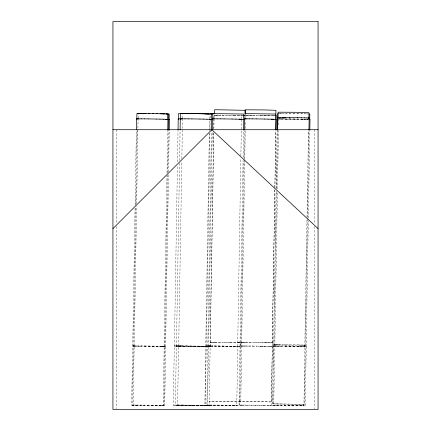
<?xml version="1.0" encoding="UTF-8"?>
<svg xmlns="http://www.w3.org/2000/svg" width="431" height="431" viewBox="0 0 431 431"><rect width="100%" height="100%" fill="white"/><g stroke="black" fill="none" stroke-linecap="round" stroke-linejoin="round"><path stroke-width="0.32" stroke-dasharray="2.15 1.62" d="M137.02 405.345L131.644 405.124L132.64 345.996L133.26 345.953M132.732 346.001L135.048 208.265M135.097 205.576L136.363 130.324M137.78 405.345L132.392 405.124L133.389 345.996L134.009 345.953M133.481 346.001L135.819 206.918M135.867 204.229L137.112 130.324M133.691 405.183L133.152 405.124L134.149 345.996L138.82 345.931M134.235 346.001L136.589 206.244M136.638 203.561L138.049 119.576M138.351 118.234L138.421 114.204M164.082 346.524L166.959 175.87M167.002 173.181L167.713 130.852M162.643 405.695L163.177 405.652L164.173 346.529L163.548 346.465M164.831 346.524L167.718 175.196M167.761 172.508L168.462 130.852M163.392 405.695L163.925 405.652L164.922 346.529L164.292 346.465M165.59 346.524L168.489 174.523M168.532 171.834L169.221 130.852M161.07 405.722L164.685 405.652L165.682 346.529L165.051 346.465M193.379 405.593L173.31 405.124L174.307 345.996L174.927 345.953M174.393 346.001L177.437 165.262M177.497 161.9L178.025 130.324M177.491 405.259L175.374 405.124L176.371 345.996L176.99 345.953M179.538 163.247L176.457 346.001L176.996 346.061M179.582 160.558L180.088 130.324M182.227 405.345L177.599 405.124L178.596 345.996L179.215 345.953M178.687 346.001L181.796 161.232M181.839 158.543L182.496 119.576M182.803 118.234L182.868 114.204M209.304 118.751L209.369 114.721M205.749 346.524L209.337 133.54M209.38 130.852L209.563 120.104M202.737 405.722L204.844 405.652L205.84 346.529L205.21 346.465M215.414 405.431L205.231 405.124L206.228 345.996L206.848 345.953M206.32 346.001L209.902 133.012M209.972 128.982L210.118 120.244M210.436 118.234L210.49 114.878M207.812 346.524L211.432 131.525M204.8 405.722L206.907 405.652L207.904 346.529L207.273 346.465M212.149 405.345L207.521 405.124L208.518 345.996L209.137 345.953M208.604 346.001L212.214 131.665M213.604 118.083L213.663 114.721M210.037 346.524L213.636 132.867M213.706 128.837L213.862 119.43M200.232 405.722L209.132 405.652L210.226 342.268L212.408 342.203M213.846 132.64L210.317 342.268L210.845 342.225M213.911 128.61L214.083 118.53M214.094 117.857L214.137 115.174L216.475 115.109M241.225 118.751L241.295 114.721M237.67 346.524L240.837 158.398M240.886 155.71L241.495 119.43M234.658 405.722L236.764 405.652L237.761 346.529L237.136 346.465M239.959 346.524L243.095 160.413M243.149 157.056L243.59 130.852M232.158 405.722L239.054 405.652L240.051 346.529L239.42 346.465M240.326 405.183L239.733 405.124L240.864 342.268L241.484 342.225M240.816 346.001L244.011 160.86M244.054 158.172L244.517 130.625M244.743 160.046L241.667 342.796L241.134 342.737M244.76 159.373L245.266 129.138M245.277 128.465L245.379 122.42M240.762 401.924L209.229 401.396L240.762 401.924L241.759 342.796L237.066 342.575M272.171 346.524L274.892 187.959M274.854 187.291L275.856 130.852M271.266 405.652L272.311 346.529L271.632 346.465M272.306 342.796L274.908 188.261M274.919 187.593L275.872 131.153M271.401 401.924L239.868 401.396L271.401 401.924L272.397 342.796L270.199 342.661M278.351 405.345L272.392 405.124L273.389 345.996L274.008 345.953M273.475 346.001L276.088 190.793M276.136 188.105L277.106 130.324M304.787 345.123L305.412 345.183L304.415 404.31L288.662 404.246L272.882 403.777L273.879 344.655L274.499 344.611M273.971 344.655L276.551 191.466M276.594 188.778L277.58 130.324M275.845 405.259L273.728 405.124L274.719 345.996L275.344 345.953M274.811 346.001L277.402 192.14M277.462 188.778L278.442 130.324M278.534 124.947L278.636 118.902L283.42 118.843M304.83 346.524L306.969 219.541M307.012 216.852L308.461 130.852M303.392 405.695L303.925 405.652L304.922 346.529L304.291 346.465M305.32 345.183L307.459 218.194M307.475 217.526L308.93 130.852M306.166 346.524L308.278 220.882M308.327 218.194L309.797 130.852M301.819 405.722L305.261 405.652L306.252 346.529L305.627 346.465M214.94 115.136L214.417 115.174L214.945 115.239M279.008 113.531L281.066 113.466M307.853 119.468L308.375 119.425L307.847 119.365M163.554 346.572L164.173 346.529M164.303 346.572L164.922 346.529M165.057 346.572L165.682 346.529M241.139 342.839L241.759 342.796M205.215 346.572L205.84 346.529M207.279 346.572L207.904 346.529M209.509 346.572L210.129 346.529L209.504 346.465M271.778 342.839L272.397 342.796M241.403 345.953L240.73 345.996L241.408 346.061M237.142 346.572L237.761 346.529M239.426 346.572L240.051 346.529M271.638 346.572L272.311 346.529M304.792 345.226L305.412 345.183M304.297 346.572L304.922 346.529M305.633 346.572L306.252 346.529M131.644 405.124L135.259 405.059M132.392 405.124L132.926 405.081M133.152 405.124L133.685 405.081M173.31 405.124L182.211 405.059M175.374 405.124L177.48 405.059M177.599 405.124L179.705 405.059M205.231 405.124L219.196 405.124M207.521 405.124L209.628 405.059M239.733 405.124L240.32 405.081M272.882 403.777L304.415 404.31M272.392 405.124L278.334 405.059M273.728 405.124L275.835 405.059M270.733 405.695L271.32 405.652L270.722 405.593M245.578 115.136L247.114 115.109M273.793 115.761L274.816 115.745M278.356 118.848L280.974 118.843M306.317 119.489L309.189 119.468M241.398 342.225L243.046 342.203M239.571 342.86L241.225 342.844M270.21 342.86L271.864 342.844M133.174 345.953L136.331 345.931M174.841 345.953L176.489 345.931M176.904 345.953L178.553 345.931M179.129 345.953L180.778 345.931M274.412 344.611L276.066 344.59M161.991 346.594L163.64 346.572M206.761 345.953L208.41 345.931M162.735 346.594L165.148 346.572M209.051 345.953L210.7 345.931M241.263 345.953L242.965 345.931M203.653 346.594L205.301 346.572M205.716 346.594L207.365 346.572M207.941 346.594L209.595 346.572M303.23 345.247L304.879 345.226M273.922 345.953L276.907 345.931M235.574 346.594L237.228 346.572M237.864 346.594L239.517 346.572M270.075 346.594L271.778 346.572M302.734 346.594L305.719 346.572M240.266 405.081L241.893 405.059M269.159 405.722L270.781 405.695M279.73 113.466L283.506 113.466M216.233 115.104L218.921 115.109M246.871 115.104L252.749 115.136M240.713 115.761L242.545 115.761M271.347 115.761L274.035 115.767M303.871 119.489L307.896 119.495M212.332 342.203L214.897 342.203M242.971 342.203L245.535 342.203M239.652 342.866L233.839 342.839M270.291 342.866L264.478 342.839M275.985 344.584L278.555 344.59M300.741 345.247L303.305 345.253M176.414 345.931L183.267 345.931M208.335 345.931L213.189 345.931M242.836 345.931L245.454 345.931M275.495 345.931L279.396 345.931M159.502 346.594L163.575 346.594M201.164 346.594L208.022 346.594M233.09 346.594L237.944 346.594M267.586 346.594L270.205 346.594M300.245 346.594L304.146 346.594M133.75 405.059L137.764 405.059M241.839 405.059L244.393 405.059M158.57 405.722L162.579 405.722M269.213 405.722L263.389 405.695M299.313 405.722L303.155 405.722M282.176 113.466L286.696 113.488M249.36 115.104L256.461 115.174M218.722 115.104L222.11 115.136M268.163 115.74L271.546 115.767M237.524 115.74L240.907 115.767M283.221 118.837L286.604 118.864M281.885 118.837L285.268 118.864M300.687 119.468L305.407 119.495M245.476 342.203L264.505 342.489M214.837 342.203L233.866 342.489M267.786 342.866L260.701 342.796M278.491 344.584L285.575 344.655M300.806 345.253L293.716 345.183M277.995 345.931L282.639 345.953M245.336 345.931L248.698 345.953M210.84 345.931L216.432 345.953M298.338 346.572L301.646 346.594M297.002 346.572L300.31 346.594M180.977 345.931L186.515 345.953M178.913 345.931L182.221 345.953M264.343 346.572L267.705 346.594M137.252 345.931L142.063 345.953M229.842 346.572L235.439 346.594M197.921 346.572L205.517 346.594M156.254 346.572L161.07 346.594M277.004 405.059L281.599 405.081M244.339 405.059L247.658 405.081M209.843 405.059L223.274 405.183M296.049 405.695L300.649 405.722M177.917 405.059L185.47 405.081M136.255 405.059L141.023 405.081M228.893 405.695L234.442 405.722M204.52 405.722L195.232 405.652M202.295 405.722L193.169 405.652M155.305 405.695L160.073 405.722M285.36 113.488L290.408 113.531M221.97 115.131L225.822 115.174M268.303 115.745L256.407 115.562M233.812 115.697L237.664 115.745M285.128 118.859L290.316 118.908M296.975 119.425L302.163 119.473M230.062 342.796L233.888 342.844M281.26 345.953L294.556 346.136M248.601 345.953L252.48 346.001M293.22 346.524L298.381 346.572M214.099 345.953L220.214 346.001M264.397 346.572L256.504 346.465M260.561 346.524L264.44 346.572M182.178 345.953L190.292 346.001M226.065 346.524L232.174 346.572M202.252 346.572L192.145 346.465M140.511 345.953L145.845 346.001M200.027 346.572L182.2 346.308M152.477 346.524L157.805 346.572M280.263 405.081L285.403 405.124M247.604 405.081L251.462 405.124M297.385 405.695L288.172 405.593M263.443 405.695L255.508 405.593M183.245 405.081L193.352 405.183M181.182 405.081L209.132 405.652M225.09 405.652L231.183 405.695M139.52 405.081L144.827 405.124M151.502 405.652L156.814 405.695M289.072 113.531L294.389 113.59M256.386 115.174L268.281 115.389M225.747 115.174L233.861 115.309M260.464 115.637L264.521 115.702M233.882 115.702L225.769 115.562M288.91 118.902L294.303 118.967M294.325 119.365L298.381 119.43M292.988 119.365L297.045 119.43M260.723 342.796L252.561 342.661M230.084 342.796L221.922 342.661M285.554 344.655L297.519 344.875M293.737 345.183L281.772 344.962M285.063 345.996L298.36 346.217M289.163 346.465L294.578 346.529M252.404 345.996L260.615 346.136M217.903 345.996L235.423 346.308M222.008 346.465L228.376 346.529M185.982 345.996L198.432 346.136M144.315 345.996L153.959 346.136M148.42 346.465L154.007 346.529M284.067 405.124L289.481 405.183M293.586 405.652L284.088 405.517M251.408 405.124L255.54 405.183M227.379 405.652L216.928 405.517M189.085 405.593L197.457 405.652M143.318 405.124L148.905 405.183M147.424 405.593L153.01 405.652M293.058 113.59L298.376 113.665M292.967 118.961L298.36 119.037M290.268 119.29L294.325 119.365M288.932 119.29L292.988 119.365M285.085 346.389L290.499 346.465M252.426 346.389L256.558 346.465M221.981 346.061L237.934 346.389M224.292 346.465L210.856 346.217M190.06 346.061L202.236 346.217M188.067 346.389L194.376 346.465M148.393 346.061L153.226 346.136M144.337 346.389L149.923 346.465M288.145 405.183L293.565 405.259M255.486 405.183L259.618 405.259M255.561 405.593L247.626 405.431M220.99 405.183L239.054 405.652M223.301 405.593L213.124 405.431M189.064 405.183L199.014 405.345M185.007 405.517L191.148 405.593M147.402 405.183L156.792 405.345M148.932 405.593L139.536 405.431M297.04 113.665L302.093 113.746M264.429 115.309L271.53 115.481M252.625 115.481L256.483 115.562M233.791 115.309L237.643 115.389M221.987 115.481L225.844 115.562M296.954 119.042L302.142 119.123M286.486 119.209L290.338 119.29M285.15 119.209L289.002 119.29M248.757 342.575L252.582 342.661M218.118 342.575L221.943 342.661M286.443 346.389L278.011 346.217M260.539 346.136L264.418 346.217M248.622 346.308L252.501 346.389M220.236 346.389L213.14 346.217M194.117 346.136L201.212 346.308M184.263 346.308L190.313 346.389M152.455 346.136L157.789 346.217M145.867 346.389L137.268 346.217M292.229 405.259L305.261 405.652M280.285 405.431L285.424 405.517M259.57 405.259L263.422 405.345M225.068 405.259L236.764 405.652M187.07 405.517L177.933 405.345M151.48 405.259L160.057 405.431M140.285 405.431L144.848 405.517M300.757 113.746L305.283 113.832M249.377 115.389L252.765 115.476M237.503 115.395L240.891 115.481M218.738 115.389L222.127 115.476M302.002 119.123L305.39 119.209M300.666 119.123L304.054 119.209M286.626 119.209L279.407 119.037M264.456 342.489L267.77 342.575M245.492 342.489L248.8 342.575M233.823 342.489L239.641 342.661M214.853 342.489L218.161 342.575M297.476 344.875L300.79 344.962M278.507 344.875L281.82 344.962M296.981 346.217L301.63 346.308M279.347 346.217L282.661 346.308M264.322 346.217L267.689 346.308M245.352 346.217L248.719 346.308M202.187 346.217L205.501 346.308M199.962 346.217L203.276 346.308M183.223 346.217L186.531 346.308M178.93 346.217L184.306 346.308M156.237 346.217L161.054 346.308M138.012 346.217L142.085 346.308M296.032 405.345L303.925 405.652M277.02 405.345L281.621 405.431M263.373 405.345L266.692 405.431M247.68 405.431L241.85 405.259M196.951 405.345L206.907 405.652M155.284 405.345L163.925 405.652M136.271 405.345L141.045 405.431M303.947 113.832L309.269 113.989M271.331 115.476L274.024 115.562M246.882 115.309L249.576 115.395M240.697 115.476L243.386 115.562M216.243 115.309L218.937 115.395M303.855 119.209L307.885 119.29M283.436 119.123L277.839 118.961M267.705 342.575L271.859 342.737M242.982 342.403L245.551 342.489M300.725 344.962L303.295 345.048M214.913 342.489L210.764 342.327M275.996 344.789L278.571 344.875M300.229 346.308L304.135 346.389M276.842 346.136L279.412 346.217M275.506 346.136L278.076 346.217M267.57 346.308L270.194 346.389M242.847 346.136L245.471 346.217M233.074 346.308L237.222 346.465M210.635 346.136L213.205 346.217M208.345 346.136L210.915 346.217M205.436 346.308L208.011 346.389M201.148 346.308L205.781 346.389M180.713 346.136L183.283 346.217M178.488 346.136L181.058 346.217M176.424 346.136L178.994 346.217M160.989 346.308L163.565 346.389M159.486 346.308L162.805 346.389M134.758 346.136L138.836 346.217M266.638 405.431L270.776 405.593M200.216 405.431L204.844 405.652M159.298 405.431L164.685 405.652M306.398 113.913L307.939 113.989M273.782 115.562L274.811 115.61M245.584 115.239L247.125 115.309M306.306 119.29L309.183 119.365M216.486 115.309L214.137 115.174M279.175 118.961L280.985 119.042M303.219 345.048L304.873 345.123M241.403 342.327L243.057 342.408M274.418 344.714L276.077 344.789M304.06 346.389L305.714 346.465M302.724 346.389L304.378 346.465M212.424 342.408L210.226 342.268M273.927 346.061L276.917 346.136M270.065 346.389L271.772 346.465M241.268 346.061L242.976 346.136M237.853 346.389L239.507 346.465M209.057 346.061L210.711 346.136M206.767 346.061L208.426 346.136M207.931 346.389L209.59 346.465M205.706 346.389L207.359 346.465M203.642 346.389L205.296 346.465M179.134 346.061L180.788 346.136M178.563 346.136L176.371 345.996M174.846 346.061L176.5 346.136M162.724 346.389L165.138 346.465M161.975 346.389L163.635 346.465M133.179 346.061L136.341 346.136M240.272 405.183L241.904 405.259M278.636 118.902L279.444 118.967M273.879 344.655L274.509 344.714M274.719 345.996L275.35 346.061M240.864 342.268L241.489 342.333M273.389 345.996L274.014 346.061M208.518 345.996L209.143 346.061M206.228 345.996L206.853 346.061M178.596 345.996L179.221 346.061M174.307 345.996L174.932 346.061M134.149 345.996L134.774 346.061M133.389 345.996L134.014 346.061M132.64 345.996L133.265 346.061M162.638 405.593L163.177 405.652M314.447 129.715L314.447 223.856M314.447 226.544L314.447 408.777M116.553 129.715L116.553 223.183M116.553 226.544L116.553 408.777"/><path stroke-width="0.65" d="M136.374 129.65L136.557 118.902L141.336 118.843M167.729 130.178L167.907 119.43L167.379 119.473M168.473 130.178L168.656 119.43L168.122 119.473M169.232 130.178L169.415 119.43L168.877 119.365M178.041 129.65L178.218 118.902L179.021 118.864M178.499 118.908L178.59 113.531L187.383 113.466M180.104 129.65L180.282 118.902L182.62 118.843M180.562 118.908L180.654 113.531L182.712 113.466M211.357 119.425L211.449 114.048L196.633 113.639M211.454 130.178L211.637 119.43L210.829 119.365M212.251 129.65L212.429 118.902L213.232 118.864M212.709 118.908L212.801 113.531L214.859 113.466M214.444 113.832L214.509 109.803L216.567 109.738L245.304 110.32L245.244 113.682M243.601 130.178L243.784 119.43L238.984 119.209M244.458 129.65L244.641 118.902L246.979 118.843M275.716 119.425L275.942 110.32L264.521 109.937L245.147 109.803L244.921 118.908L245.444 118.864M275.813 130.178L275.996 119.43L275.188 119.365M275.894 129.806L276.131 115.702L275.592 115.637M277.122 129.65L277.3 118.902L277.833 118.859M277.58 118.908L277.672 113.531L278.194 113.488M277.591 129.65L277.796 117.555L280.134 117.496M308.865 118.078L308.957 112.706L297.535 112.319L278.167 112.189L278.076 117.561L278.598 117.518M308.946 130.178L309.146 118.083L308.337 118.019M309.711 119.425L309.797 114.048L309.269 113.989M309.808 130.178L309.991 119.43L309.183 119.365M112.933 228.608L211.826 129.715L318.067 228.608M137.672 113.531L138.195 113.488M138.432 113.531L138.954 113.488M182.879 113.531L184.937 113.466M210.511 113.531L243.596 114.048L243.504 119.425L242.976 119.365M168.613 119.468L169.415 119.43M245.013 113.531L275.802 114.048M210.834 119.468L211.637 119.43M275.598 115.745L276.131 115.702M243.251 119.473L243.784 119.43M275.463 119.473L275.996 119.43M308.618 118.126L309.146 118.083M309.458 119.473L309.991 119.43M140.49 113.466L136.923 113.531L136.837 118.908L138.89 118.843M178.752 118.859L180.557 118.843M180.815 118.859L185.066 118.843M212.962 118.859L214.767 118.843M138.981 113.466L142.936 113.466M279.886 117.491L285.764 117.518M214.525 118.837L217.213 118.843M246.737 118.837L249.425 118.843M112.933 129.715L318.067 129.715M183.094 113.466L198.265 113.59M142.176 113.466L146.12 113.488M141.427 113.466L149.832 113.531M282.375 117.491L289.476 117.561M249.226 118.837L252.609 118.864M217.014 118.837L220.397 118.864M184.867 118.837L188.25 118.864M141.136 118.837L144.525 118.864M186.278 113.488L192.054 113.531M252.469 118.859L256.321 118.908M220.257 118.859L224.109 118.908M188.11 118.859L191.962 118.908M144.385 118.859L148.237 118.908M189.99 113.531L202.252 113.665M148.323 113.531L153.819 113.59M289.4 117.555L297.519 117.695M256.251 118.902L264.365 119.037M224.039 118.902L232.153 119.037M191.892 118.902L200.006 119.037M148.162 118.902L156.275 119.037M152.31 113.59L157.805 113.665M200.022 113.665L213.146 113.989M156.297 113.665L164.707 113.832M297.444 117.695L301.301 117.776M264.289 119.042L268.147 119.123M232.083 119.042L235.935 119.123M199.936 119.042L203.788 119.123M156.205 119.042L160.057 119.123M160.009 113.746L163.947 113.832M301.161 117.776L304.55 117.862M268.007 119.123L273.89 119.29M235.795 119.123L241.678 119.29M203.647 119.123L207.036 119.209M159.917 119.123L163.306 119.209M204.865 113.832L208.857 113.989M304.351 117.862L307.039 117.949M163.198 113.832L167.158 113.913M271.196 119.209L275.457 119.365M206.837 119.209L209.531 119.29M163.112 119.209L168.376 119.425L168.467 114.048L167.939 113.989M306.797 117.949L308.612 118.024M243.143 115.562L244.953 115.637M166.398 113.913L169.227 114.048L169.135 119.425L168.117 119.365M165.649 113.913L167.718 114.048L167.627 119.425L165.558 119.29M211.513 119.29L212.801 119.344M209.288 119.29L211.098 119.365M277.796 117.555L278.329 117.62M277.3 118.902L277.839 118.961M244.641 118.902L245.18 118.961M212.429 118.902L213.237 118.967M180.282 118.902L180.821 118.961M178.218 118.902L178.757 118.961M136.557 118.902L137.09 118.961M318.067 21.55L112.933 21.55L112.933 409.45L318.067 409.45L318.067 21.55"/></g></svg>
